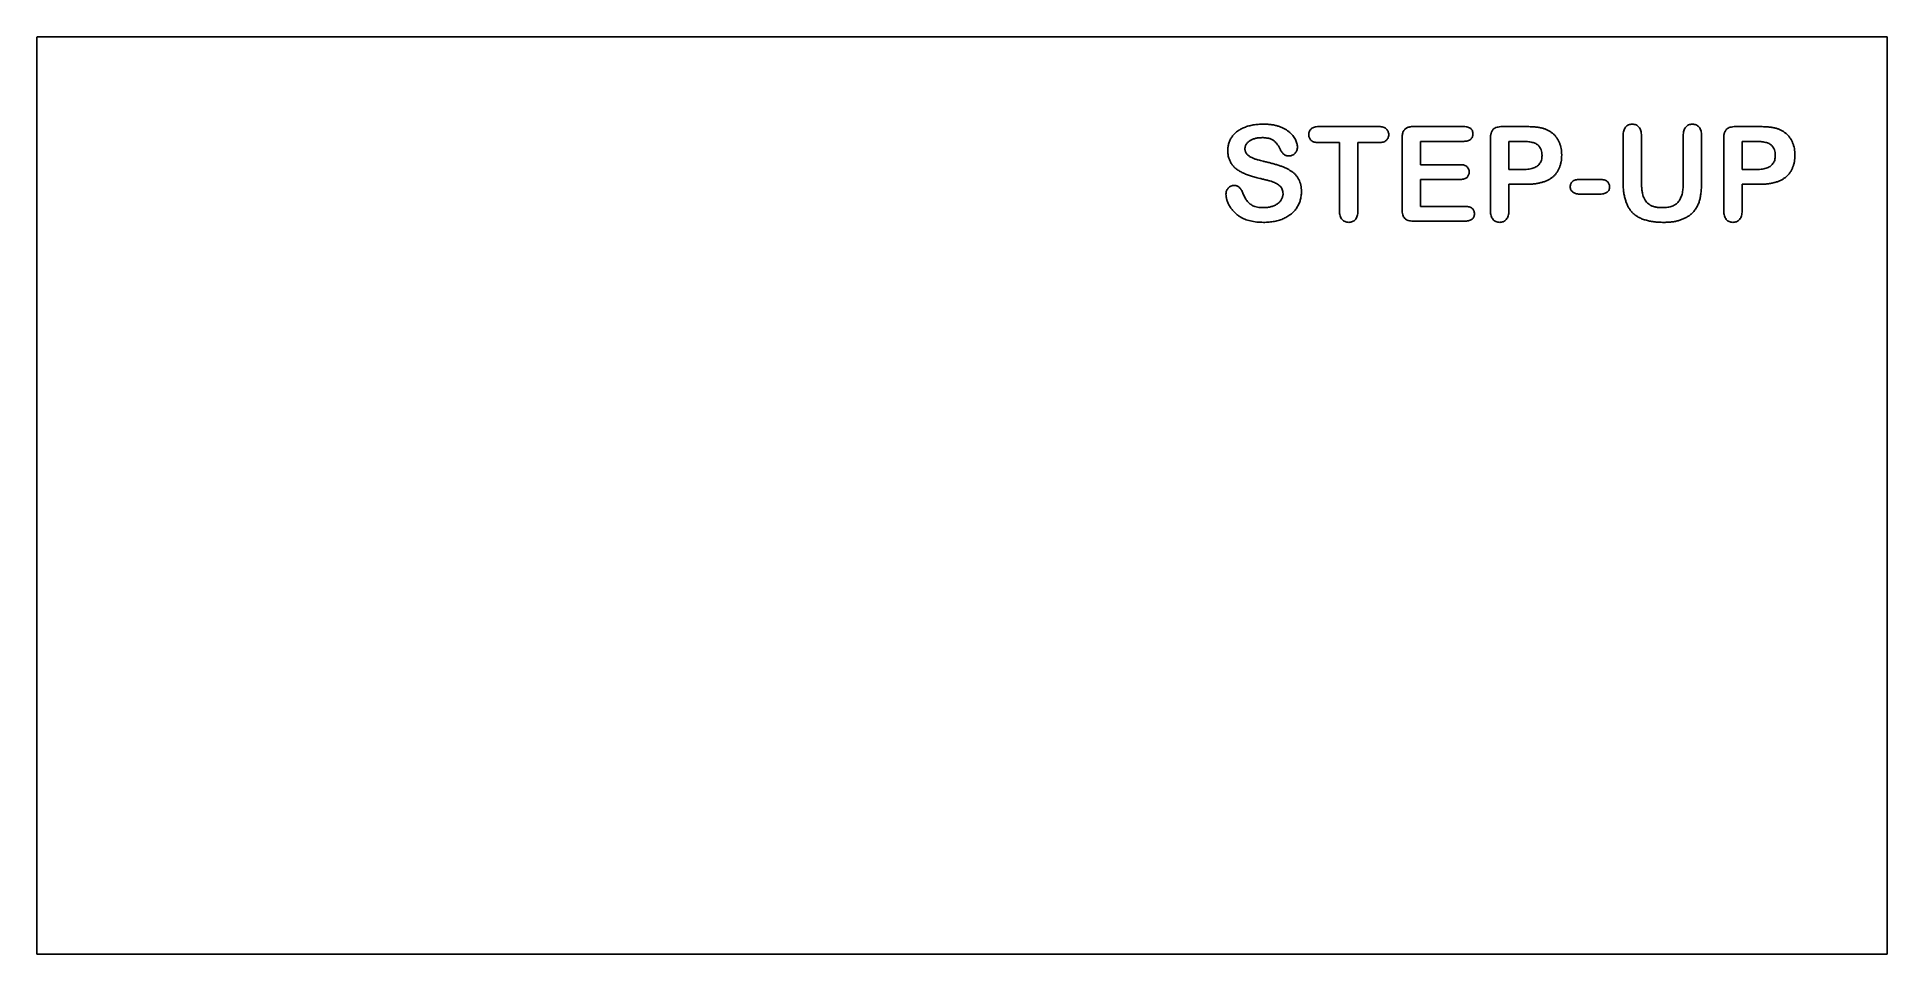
# Model space of a CAD drawing. Header units: millimetres. Extents: x -75 to 75, y -37 to 37.
import ezdxf

# ---------------------------------------------------------------- set-up
doc = ezdxf.new("R2010")
doc.units = ezdxf.units.MM

msp = doc.modelspace()

# ---------------------------------------------------------------- linework, layer by layer
at = {"color": 7, "linetype": 'Continuous', "lineweight": 25}
for p, q in [((-75.35, 37.35), (-75.35, -37.35)), ((75.35, 37.35), (-75.35, 37.35)), ((75.35, -37.35), (75.35, 37.35)), ((29.04, 30.05), (33.96, 30.05)), ((30.75, 28.75), (29.04, 28.75)), ((30.75, 23.19), (30.75, 28.75)), ((32.25, 28.75), (32.25, 23.19)), ((33.96, 28.75), (32.25, 28.75)), ((35.85, 23.31), (35.85, 29.09)), ((36.77, 30.05), (40.88, 30.05)), ((37.35, 28.85), (37.35, 26.95)), ((40.88, 28.85), (37.35, 28.85)), ((43.05, 23.19), (43.05, 29.1)), ((44.02, 30.05), (45.98, 30.05)), ((44.55, 28.85), (44.55, 26.55)), ((45.59, 28.85), (44.55, 28.85)), ((53.85, 25.58), (53.85, 29.3)), ((55.35, 29.29), (55.35, 25.46)), ((58.75, 25.43), (58.75, 29.29)), ((60.25, 29.3), (60.25, 25.56)), ((62.05, 23.19), (62.05, 29.1)), ((63.02, 30.05), (64.98, 30.05)), ((63.55, 28.85), (63.55, 26.55)), ((64.59, 28.85), (63.55, 28.85)), ((37.35, 26.95), (40.6, 26.95)), ((37.35, 25.75), (37.35, 23.55)), ((40.6, 25.75), (37.35, 25.75)), ((44.55, 26.55), (45.59, 26.55)), ((50.32, 25.75), (51.98, 25.75)), ((63.55, 26.55), (64.59, 26.55)), ((44.55, 25.35), (44.55, 23.19)), ((45.96, 25.35), (44.55, 25.35)), ((51.98, 24.55), (50.32, 24.55)), ((63.55, 25.35), (63.55, 23.19)), ((64.96, 25.35), (63.55, 25.35)), ((37.35, 23.55), (41, 23.55)), ((41, 22.35), (36.77, 22.35)), ((-75.35, -37.35), (75.35, -37.35))]:
    msp.add_line(p, q, dxfattribs=at)
for points, knots in [([(21.65, 28.1), (21.65, 28.16), (21.65, 28.26), (21.67, 28.41), (21.7, 28.56), (21.74, 28.7), (21.78, 28.84), (21.84, 28.98), (21.92, 29.11), (22, 29.23), (22.09, 29.35), (22.19, 29.46), (22.3, 29.57), (22.43, 29.67), (22.56, 29.76), (22.7, 29.84), (22.85, 29.92), (23.06, 30.01), (23.36, 30.11), (23.73, 30.19), (24.14, 30.24), (24.42, 30.25), (24.56, 30.25)], [0, 0, 0, 0, 0.038472, 0.076013, 0.113125, 0.149416, 0.185658, 0.221814, 0.258306, 0.294997, 0.331996, 0.369298, 0.407382, 0.445939, 0.484877, 0.525042, 0.566832, 0.609704, 0.699328, 0.793468, 0.893396, 1, 1, 1, 1]), ([(24.56, 30.25), (24.68, 30.25), (24.9, 30.24), (25.22, 30.21), (25.52, 30.16), (25.79, 30.08), (26.04, 29.98), (26.27, 29.88), (26.48, 29.75), (26.66, 29.61), (26.82, 29.47), (26.96, 29.32), (27.07, 29.16), (27.16, 29), (27.23, 28.85), (27.29, 28.69), (27.32, 28.53), (27.32, 28.43), (27.32, 28.38)], [0, 0, 0, 0, 0.093856, 0.181328, 0.263335, 0.340066, 0.412354, 0.480899, 0.546054, 0.608197, 0.667388, 0.722382, 0.774594, 0.824032, 0.870966, 0.915534, 0.958324, 1, 1, 1, 1]), ([(53.85, 29.3), (53.85, 29.37), (53.86, 29.51), (53.9, 29.71), (53.96, 29.88), (54.05, 30.01), (54.16, 30.12), (54.29, 30.2), (54.44, 30.24), (54.54, 30.25), (54.59, 30.25)], [0, 0, 0, 0, 0.164251, 0.308193, 0.437463, 0.554831, 0.666785, 0.774182, 0.883713, 1, 1, 1, 1]), ([(54.59, 30.25), (54.65, 30.25), (54.75, 30.24), (54.91, 30.2), (55.04, 30.12), (55.15, 30.01), (55.24, 29.87), (55.31, 29.71), (55.34, 29.51), (55.35, 29.37), (55.35, 29.29)], [0, 0, 0, 0, 0.120354, 0.231224, 0.339606, 0.449957, 0.566585, 0.694004, 0.838101, 1, 1, 1, 1]), ([(58.75, 29.29), (58.75, 29.37), (58.76, 29.51), (58.79, 29.71), (58.86, 29.88), (58.95, 30.01), (59.06, 30.12), (59.19, 30.2), (59.33, 30.24), (59.44, 30.25), (59.49, 30.25)], [0, 0, 0, 0, 0.165526, 0.310607, 0.439089, 0.555111, 0.665557, 0.773287, 0.882151, 1, 1, 1, 1]), ([(59.49, 30.25), (59.55, 30.25), (59.65, 30.24), (59.8, 30.2), (59.93, 30.12), (60.05, 30.02), (60.14, 29.88), (60.21, 29.71), (60.24, 29.51), (60.25, 29.37), (60.25, 29.3)], [0, 0, 0, 0, 0.117209, 0.227643, 0.335773, 0.446498, 0.563795, 0.691995, 0.836505, 1, 1, 1, 1]), ([(24.45, 29.15), (24.35, 29.15), (24.16, 29.14), (23.88, 29.09), (23.64, 29.01), (23.47, 28.91), (23.34, 28.82), (23.27, 28.75), (23.2, 28.67), (23.15, 28.6), (23.1, 28.51), (23.07, 28.43), (23.05, 28.34), (23.05, 28.28), (23.05, 28.25)], [0, 0, 0, 0, 0.162876, 0.310828, 0.448156, 0.57773, 0.639198, 0.697039, 0.750701, 0.802177, 0.852059, 0.901083, 0.950505, 1, 1, 1, 1]), ([(25.95, 28.15), (25.91, 28.23), (25.84, 28.37), (25.72, 28.57), (25.58, 28.74), (25.45, 28.87), (25.34, 28.95), (25.25, 29), (25.14, 29.05), (25.03, 29.09), (24.9, 29.11), (24.76, 29.13), (24.6, 29.15), (24.5, 29.15), (24.45, 29.15)], [0, 0, 0, 0, 0.1289938, 0.2489058, 0.3614567, 0.467694, 0.5204024, 0.5758095, 0.635203, 0.697705, 0.7651542, 0.8382127, 0.9164093, 1, 1, 1, 1]), ([(28.25, 29.4), (28.25, 29.45), (28.26, 29.54), (28.3, 29.67), (28.36, 29.78), (28.45, 29.88), (28.57, 29.96), (28.71, 30.01), (28.87, 30.04), (28.98, 30.05), (29.04, 30.05)], [0, 0, 0, 0, 0.124241, 0.239574, 0.349211, 0.461531, 0.578702, 0.704865, 0.843654, 1, 1, 1, 1]), ([(29.04, 28.75), (28.98, 28.75), (28.86, 28.75), (28.7, 28.79), (28.56, 28.84), (28.44, 28.92), (28.36, 29.02), (28.29, 29.13), (28.26, 29.26), (28.25, 29.35), (28.25, 29.4)], [0, 0, 0, 0, 0.162272, 0.304455, 0.431051, 0.548281, 0.660166, 0.76834, 0.880713, 1, 1, 1, 1]), ([(33.96, 30.05), (34.02, 30.05), (34.14, 30.05), (34.31, 30.01), (34.45, 29.96), (34.56, 29.87), (34.65, 29.78), (34.71, 29.66), (34.75, 29.53), (34.76, 29.44), (34.76, 29.4)], [0, 0, 0, 0, 0.163062, 0.306214, 0.433086, 0.549735, 0.661218, 0.769311, 0.880761, 1, 1, 1, 1]), ([(34.76, 29.4), (34.76, 29.35), (34.75, 29.26), (34.71, 29.13), (34.65, 29.02), (34.56, 28.92), (34.45, 28.84), (34.3, 28.79), (34.14, 28.75), (34.02, 28.75), (33.96, 28.75)], [0, 0, 0, 0, 0.118465, 0.23044, 0.338527, 0.450534, 0.568055, 0.695021, 0.838847, 1, 1, 1, 1]), ([(35.85, 29.09), (35.85, 29.15), (35.85, 29.25), (35.87, 29.39), (35.9, 29.53), (35.94, 29.64), (36, 29.74), (36.07, 29.83), (36.15, 29.9), (36.25, 29.96), (36.36, 30), (36.48, 30.03), (36.62, 30.05), (36.72, 30.05), (36.77, 30.05)], [0, 0, 0, 0, 0.104758, 0.198924, 0.285459, 0.364561, 0.438696, 0.509487, 0.580148, 0.652133, 0.728383, 0.811204, 0.901335, 1, 1, 1, 1]), ([(40.88, 30.05), (40.94, 30.05), (41.05, 30.04), (41.2, 30.02), (41.33, 29.96), (41.44, 29.89), (41.52, 29.8), (41.58, 29.7), (41.61, 29.58), (41.62, 29.5), (41.62, 29.45)], [0, 0, 0, 0, 0.163044, 0.306655, 0.434289, 0.551174, 0.662301, 0.769708, 0.881875, 1, 1, 1, 1]), ([(41.62, 29.45), (41.62, 29.41), (41.61, 29.33), (41.58, 29.21), (41.52, 29.1), (41.44, 29.01), (41.33, 28.94), (41.2, 28.88), (41.05, 28.86), (40.94, 28.85), (40.88, 28.85)], [0, 0, 0, 0, 0.120267, 0.233121, 0.34237, 0.452806, 0.568964, 0.695252, 0.83797, 1, 1, 1, 1]), ([(43.05, 29.1), (43.05, 29.14), (43.05, 29.22), (43.06, 29.33), (43.08, 29.44), (43.11, 29.54), (43.14, 29.62), (43.18, 29.7), (43.22, 29.77), (43.3, 29.85), (43.42, 29.94), (43.59, 30), (43.79, 30.04), (43.94, 30.05), (44.02, 30.05)], [0, 0, 0, 0, 0.078477, 0.151302, 0.219873, 0.282499, 0.341892, 0.396519, 0.449403, 0.500707, 0.605185, 0.720076, 0.849782, 1, 1, 1, 1]), ([(46.95, 28.52), (46.92, 28.54), (46.86, 28.6), (46.74, 28.67), (46.6, 28.72), (46.44, 28.77), (46.26, 28.81), (46.06, 28.83), (45.83, 28.85), (45.67, 28.85), (45.59, 28.85)], [0, 0, 0, 0, 0.084936, 0.178562, 0.282967, 0.398901, 0.527506, 0.670084, 0.828145, 1, 1, 1, 1]), ([(45.98, 30.05), (46.05, 30.05), (46.18, 30.05), (46.38, 30.04), (46.57, 30.03), (46.74, 30.02), (46.9, 30), (47.05, 29.97), (47.19, 29.94), (47.27, 29.92), (47.31, 29.91)], [0, 0, 0, 0, 0.1563605, 0.3035651, 0.4416284, 0.5706098, 0.6908502, 0.8024283, 0.9053252, 1, 1, 1, 1]), ([(47.31, 29.91), (47.39, 29.89), (47.54, 29.84), (47.76, 29.74), (47.96, 29.62), (48.14, 29.48), (48.31, 29.32), (48.45, 29.14), (48.57, 28.94), (48.67, 28.73), (48.75, 28.5), (48.81, 28.26), (48.84, 28), (48.85, 27.83), (48.85, 27.74)], [0, 0, 0, 0, 0.084673, 0.16657, 0.246954, 0.327457, 0.407341, 0.486141, 0.566164, 0.647798, 0.73128, 0.817175, 0.906506, 1, 1, 1, 1]), ([(62.05, 29.1), (62.05, 29.14), (62.05, 29.22), (62.06, 29.33), (62.08, 29.44), (62.11, 29.54), (62.14, 29.62), (62.18, 29.7), (62.22, 29.77), (62.3, 29.85), (62.42, 29.94), (62.59, 30), (62.79, 30.04), (62.94, 30.05), (63.02, 30.05)], [0, 0, 0, 0, 0.078477, 0.151302, 0.219873, 0.282499, 0.341892, 0.396519, 0.449403, 0.500707, 0.605185, 0.720076, 0.849782, 1, 1, 1, 1]), ([(65.95, 28.52), (65.92, 28.54), (65.86, 28.6), (65.74, 28.67), (65.6, 28.72), (65.44, 28.77), (65.26, 28.81), (65.06, 28.83), (64.83, 28.85), (64.67, 28.85), (64.59, 28.85)], [0, 0, 0, 0, 0.084936, 0.178562, 0.282967, 0.398901, 0.527506, 0.670084, 0.828145, 1, 1, 1, 1]), ([(64.98, 30.05), (65.05, 30.05), (65.18, 30.05), (65.38, 30.04), (65.57, 30.03), (65.74, 30.02), (65.9, 30), (66.05, 29.97), (66.19, 29.94), (66.27, 29.92), (66.31, 29.91)], [0, 0, 0, 0, 0.15636, 0.303565, 0.441628, 0.57061, 0.69085, 0.802428, 0.905325, 1, 1, 1, 1]), ([(66.31, 29.91), (66.39, 29.89), (66.54, 29.84), (66.76, 29.74), (66.96, 29.62), (67.14, 29.48), (67.31, 29.32), (67.45, 29.14), (67.57, 28.94), (67.67, 28.73), (67.75, 28.5), (67.81, 28.26), (67.84, 28), (67.85, 27.83), (67.85, 27.74)], [0, 0, 0, 0, 0.0846727, 0.1665704, 0.2469539, 0.3274566, 0.4073414, 0.4861405, 0.5661636, 0.647798, 0.7312795, 0.8171749, 0.9065061, 1, 1, 1, 1]), ([(24.25, 25.83), (24.12, 25.86), (23.87, 25.93), (23.5, 26.04), (23.17, 26.15), (22.87, 26.28), (22.6, 26.42), (22.36, 26.58), (22.15, 26.77), (22, 26.95), (21.9, 27.11), (21.83, 27.23), (21.78, 27.36), (21.73, 27.49), (21.69, 27.64), (21.67, 27.79), (21.65, 27.94), (21.65, 28.05), (21.65, 28.1)], [0, 0, 0, 0, 0.108531, 0.208869, 0.301225, 0.386249, 0.465774, 0.541627, 0.615783, 0.688656, 0.72526, 0.761994, 0.799306, 0.837128, 0.875839, 0.915642, 0.95709, 1, 1, 1, 1]), ([(23.05, 28.25), (23.05, 28.21), (23.05, 28.14), (23.08, 28.03), (23.12, 27.94), (23.18, 27.85), (23.25, 27.76), (23.34, 27.69), (23.43, 27.62), (23.58, 27.54), (23.77, 27.45), (23.97, 27.38), (24.15, 27.33), (24.33, 27.29), (24.54, 27.23), (24.69, 27.19), (24.78, 27.17)], [0, 0, 0, 0, 0.050748, 0.099862, 0.147141, 0.195209, 0.24471, 0.295753, 0.3498, 0.406666, 0.523095, 0.635615, 0.699963, 0.782453, 0.88258, 1, 1, 1, 1]), ([(24.78, 27.17), (24.88, 27.15), (25.09, 27.1), (25.39, 27.02), (25.68, 26.93), (25.96, 26.84), (26.21, 26.75), (26.45, 26.64), (26.66, 26.52), (26.86, 26.4), (27.04, 26.26), (27.2, 26.1), (27.33, 25.92), (27.45, 25.73), (27.54, 25.52), (27.6, 25.28), (27.64, 25.02), (27.65, 24.84), (27.65, 24.75)], [0, 0, 0, 0, 0.079219, 0.154972, 0.227765, 0.296942, 0.363069, 0.425186, 0.484246, 0.540424, 0.594615, 0.647954, 0.701213, 0.75516, 0.810727, 0.869478, 0.93242, 1, 1, 1, 1]), ([(26.65, 27.66), (26.6, 27.66), (26.53, 27.66), (26.42, 27.68), (26.32, 27.72), (26.24, 27.77), (26.17, 27.84), (26.1, 27.93), (26.02, 28.03), (25.97, 28.11), (25.95, 28.15)], [0, 0, 0, 0, 0.1364312, 0.2577778, 0.3669195, 0.4677864, 0.5750613, 0.6986396, 0.8403153, 1, 1, 1, 1]), ([(27.32, 28.38), (27.32, 28.33), (27.31, 28.24), (27.28, 28.11), (27.21, 27.99), (27.13, 27.88), (27.03, 27.78), (26.91, 27.71), (26.78, 27.66), (26.69, 27.66), (26.65, 27.66)], [0, 0, 0, 0, 0.124603, 0.246064, 0.370438, 0.49994, 0.629088, 0.75065, 0.872421, 1, 1, 1, 1]), ([(45.59, 26.55), (45.68, 26.55), (45.84, 26.55), (46.08, 26.57), (46.3, 26.61), (46.5, 26.66), (46.67, 26.72), (46.82, 26.81), (46.95, 26.91), (47.06, 27.03), (47.15, 27.17), (47.21, 27.33), (47.24, 27.51), (47.25, 27.64), (47.25, 27.7)], [0, 0, 0, 0, 0.1129425, 0.2167431, 0.3119847, 0.3983884, 0.4779843, 0.5524425, 0.6237084, 0.6926471, 0.7624422, 0.8360237, 0.9139779, 1, 1, 1, 1]), ([(48.85, 27.74), (48.85, 27.64), (48.84, 27.46), (48.81, 27.19), (48.75, 26.94), (48.67, 26.71), (48.57, 26.49), (48.44, 26.29), (48.3, 26.11), (48.13, 25.95), (47.93, 25.81), (47.72, 25.68), (47.48, 25.58), (47.22, 25.5), (46.93, 25.43), (46.63, 25.38), (46.3, 25.36), (46.08, 25.35), (45.96, 25.35)], [0, 0, 0, 0, 0.066517, 0.129482, 0.189376, 0.246546, 0.302082, 0.356282, 0.410244, 0.465013, 0.520891, 0.578646, 0.639165, 0.70303, 0.770533, 0.842282, 0.918529, 1, 1, 1, 1]), ([(47.25, 27.7), (47.25, 27.78), (47.24, 27.94), (47.18, 28.16), (47.09, 28.35), (47, 28.46), (46.95, 28.52)], [0, 0, 0, 0, 0.269525, 0.519477, 0.760623, 1, 1, 1, 1]), ([(64.59, 26.55), (64.68, 26.55), (64.84, 26.55), (65.08, 26.57), (65.3, 26.61), (65.5, 26.66), (65.67, 26.72), (65.82, 26.81), (65.95, 26.91), (66.06, 27.03), (66.15, 27.17), (66.21, 27.33), (66.24, 27.51), (66.25, 27.64), (66.25, 27.7)], [0, 0, 0, 0, 0.112942, 0.216743, 0.311985, 0.398388, 0.477984, 0.552443, 0.623708, 0.692647, 0.762442, 0.836024, 0.913978, 1, 1, 1, 1]), ([(67.85, 27.74), (67.85, 27.64), (67.84, 27.46), (67.81, 27.19), (67.75, 26.94), (67.67, 26.71), (67.57, 26.49), (67.44, 26.29), (67.3, 26.11), (67.13, 25.95), (66.93, 25.81), (66.72, 25.68), (66.48, 25.58), (66.22, 25.5), (65.93, 25.43), (65.63, 25.38), (65.3, 25.36), (65.08, 25.35), (64.96, 25.35)], [0, 0, 0, 0, 0.066517, 0.129482, 0.189376, 0.246546, 0.302082, 0.356282, 0.410244, 0.465013, 0.520891, 0.578646, 0.639165, 0.70303, 0.770533, 0.842282, 0.918529, 1, 1, 1, 1]), ([(66.25, 27.7), (66.25, 27.78), (66.24, 27.94), (66.18, 28.16), (66.09, 28.35), (66, 28.46), (65.95, 28.52)], [0, 0, 0, 0, 0.269525, 0.519477, 0.760623, 1, 1, 1, 1]), ([(26.15, 24.58), (26.15, 24.64), (26.14, 24.76), (26.1, 24.92), (26.02, 25.07), (25.91, 25.2), (25.78, 25.32), (25.63, 25.41), (25.46, 25.5), (25.28, 25.57), (25.06, 25.63), (24.82, 25.7), (24.55, 25.76), (24.36, 25.81), (24.25, 25.83)], [0, 0, 0, 0, 0.074101, 0.142842, 0.208885, 0.276108, 0.345446, 0.417379, 0.492165, 0.57127, 0.659096, 0.759995, 0.873712, 1, 1, 1, 1]), ([(40.6, 26.95), (40.65, 26.95), (40.76, 26.94), (40.91, 26.92), (41.03, 26.86), (41.14, 26.79), (41.21, 26.7), (41.27, 26.6), (41.31, 26.48), (41.31, 26.4), (41.31, 26.35)], [0, 0, 0, 0, 0.160662, 0.301571, 0.427298, 0.5443, 0.654763, 0.765066, 0.877829, 1, 1, 1, 1]), ([(41.31, 26.35), (41.31, 26.31), (41.31, 26.23), (41.27, 26.11), (41.22, 26.01), (41.14, 25.91), (41.04, 25.84), (40.91, 25.79), (40.76, 25.76), (40.66, 25.75), (40.6, 25.75)], [0, 0, 0, 0, 0.1214, 0.233451, 0.343652, 0.455654, 0.571599, 0.697115, 0.83888, 1, 1, 1, 1]), ([(49.55, 25.15), (49.55, 25.19), (49.56, 25.27), (49.59, 25.39), (49.66, 25.5), (49.74, 25.59), (49.85, 25.66), (49.99, 25.71), (50.15, 25.74), (50.26, 25.75), (50.32, 25.75)], [0, 0, 0, 0, 0.116282, 0.225651, 0.331917, 0.442806, 0.560636, 0.690643, 0.834575, 1, 1, 1, 1]), ([(51.98, 25.75), (52.04, 25.75), (52.15, 25.74), (52.31, 25.71), (52.45, 25.66), (52.56, 25.59), (52.64, 25.5), (52.71, 25.39), (52.74, 25.27), (52.75, 25.19), (52.75, 25.15)], [0, 0, 0, 0, 0.165485, 0.309468, 0.438205, 0.556077, 0.667964, 0.774268, 0.883677, 1, 1, 1, 1]), ([(21.5, 24.56), (21.51, 24.6), (21.51, 24.69), (21.55, 24.82), (21.61, 24.94), (21.69, 25.05), (21.79, 25.14), (21.91, 25.21), (22.04, 25.25), (22.14, 25.25), (22.18, 25.25)], [0, 0, 0, 0, 0.128668, 0.251297, 0.372361, 0.497641, 0.62321, 0.745025, 0.868463, 1, 1, 1, 1]), ([(22.65, 22.7), (22.57, 22.76), (22.41, 22.86), (22.19, 23.07), (21.99, 23.29), (21.82, 23.53), (21.68, 23.79), (21.58, 24.05), (21.52, 24.3), (21.51, 24.47), (21.5, 24.56)], [0, 0, 0, 0, 0.131051, 0.260754, 0.391484, 0.524624, 0.654329, 0.775558, 0.890143, 1, 1, 1, 1]), ([(22.18, 25.25), (22.22, 25.25), (22.3, 25.25), (22.4, 25.22), (22.5, 25.17), (22.59, 25.1), (22.67, 25.01), (22.75, 24.9), (22.82, 24.77), (22.85, 24.68), (22.87, 24.63)], [0, 0, 0, 0, 0.116554, 0.225885, 0.335419, 0.447225, 0.567197, 0.696968, 0.841681, 1, 1, 1, 1]), ([(22.87, 24.63), (22.9, 24.57), (22.95, 24.46), (23.03, 24.29), (23.11, 24.15), (23.2, 24.02), (23.3, 23.89), (23.41, 23.79), (23.55, 23.69), (23.7, 23.6), (23.87, 23.53), (24.07, 23.49), (24.3, 23.45), (24.46, 23.45), (24.54, 23.45)], [0, 0, 0, 0, 0.08745, 0.16879, 0.244898, 0.315955, 0.384821, 0.455945, 0.530403, 0.609318, 0.694083, 0.785914, 0.888101, 1, 1, 1, 1]), ([(24.54, 23.45), (24.6, 23.45), (24.71, 23.45), (24.88, 23.47), (25.04, 23.49), (25.19, 23.53), (25.33, 23.57), (25.46, 23.63), (25.59, 23.69), (25.7, 23.77), (25.81, 23.85), (25.9, 23.94), (25.98, 24.03), (26.04, 24.13), (26.09, 24.24), (26.12, 24.35), (26.15, 24.46), (26.15, 24.54), (26.15, 24.58)], [0, 0, 0, 0, 0.080007, 0.156747, 0.229769, 0.300262, 0.367568, 0.433485, 0.498006, 0.560992, 0.621995, 0.680577, 0.735894, 0.789184, 0.841561, 0.893277, 0.945654, 1, 1, 1, 1]), ([(27.65, 24.75), (27.65, 24.69), (27.65, 24.57), (27.63, 24.4), (27.6, 24.23), (27.56, 24.07), (27.51, 23.91), (27.45, 23.76), (27.37, 23.6), (27.29, 23.46), (27.19, 23.32), (27.08, 23.19), (26.97, 23.07), (26.84, 22.95), (26.7, 22.85), (26.55, 22.75), (26.39, 22.65), (26.22, 22.57), (26.04, 22.49), (25.85, 22.43), (25.66, 22.37), (25.45, 22.33), (25.24, 22.29), (25.02, 22.27), (24.79, 22.25), (24.63, 22.25), (24.56, 22.25)], [0, 0, 0, 0, 0.039544, 0.078205, 0.116151, 0.153559, 0.190718, 0.227736, 0.265118, 0.302603, 0.340537, 0.378062, 0.416158, 0.454552, 0.493936, 0.533996, 0.575206, 0.617747, 0.661328, 0.705791, 0.751284, 0.798132, 0.846025, 0.895653, 0.947181, 1, 1, 1, 1]), ([(50.32, 24.55), (50.26, 24.55), (50.15, 24.56), (49.99, 24.59), (49.86, 24.64), (49.75, 24.71), (49.66, 24.8), (49.6, 24.91), (49.56, 25.02), (49.55, 25.1), (49.55, 25.15)], [0, 0, 0, 0, 0.162476, 0.306153, 0.435862, 0.555804, 0.668482, 0.776315, 0.885629, 1, 1, 1, 1]), ([(52.75, 25.15), (52.75, 25.1), (52.74, 25.02), (52.71, 24.91), (52.65, 24.8), (52.56, 24.71), (52.45, 24.64), (52.32, 24.59), (52.16, 24.56), (52.04, 24.55), (51.98, 24.55)], [0, 0, 0, 0, 0.113943, 0.221997, 0.328704, 0.439011, 0.55733, 0.686554, 0.832473, 1, 1, 1, 1]), ([(57.18, 22.25), (57.04, 22.25), (56.76, 22.26), (56.37, 22.29), (56, 22.35), (55.67, 22.44), (55.36, 22.54), (55.09, 22.68), (54.84, 22.84), (54.62, 23.03), (54.43, 23.25), (54.27, 23.5), (54.14, 23.77), (54.03, 24.08), (53.95, 24.41), (53.89, 24.77), (53.86, 25.17), (53.85, 25.44), (53.85, 25.58)], [0, 0, 0, 0, 0.0777864, 0.1501216, 0.217606, 0.2804195, 0.3393752, 0.3953687, 0.4490442, 0.5015087, 0.5537852, 0.6072219, 0.6628354, 0.7211563, 0.7835541, 0.8504744, 0.9224993, 1, 1, 1, 1]), ([(55.35, 25.46), (55.35, 25.36), (55.36, 25.16), (55.38, 24.87), (55.43, 24.61), (55.49, 24.37), (55.58, 24.16), (55.69, 23.98), (55.84, 23.82), (55.98, 23.71), (56.11, 23.63), (56.22, 23.58), (56.34, 23.54), (56.46, 23.51), (56.6, 23.48), (56.74, 23.46), (56.9, 23.45), (57, 23.45), (57.06, 23.45)], [0, 0, 0, 0, 0.102553, 0.196282, 0.282724, 0.361536, 0.434661, 0.505262, 0.574936, 0.645832, 0.682836, 0.720949, 0.761601, 0.804275, 0.848983, 0.896299, 0.946952, 1, 1, 1, 1]), ([(57.06, 23.45), (57.13, 23.45), (57.28, 23.45), (57.48, 23.48), (57.67, 23.51), (57.85, 23.57), (58, 23.64), (58.14, 23.72), (58.27, 23.82), (58.37, 23.94), (58.46, 24.07), (58.54, 24.22), (58.6, 24.38), (58.66, 24.56), (58.7, 24.76), (58.73, 24.97), (58.75, 25.19), (58.75, 25.35), (58.75, 25.43)], [0, 0, 0, 0, 0.074193, 0.143077, 0.20704, 0.266894, 0.323069, 0.377047, 0.428633, 0.480394, 0.53303, 0.588237, 0.646394, 0.708228, 0.77403, 0.84472, 0.919603, 1, 1, 1, 1]), ([(60.25, 25.56), (60.25, 25.42), (60.24, 25.14), (60.21, 24.74), (60.16, 24.38), (60.09, 24.05), (59.99, 23.74), (59.84, 23.47), (59.66, 23.2), (59.52, 23.05), (59.44, 22.97)], [0, 0, 0, 0, 0.156057, 0.29964, 0.4302, 0.548894, 0.660835, 0.771868, 0.884788, 1, 1, 1, 1]), ([(24.56, 22.25), (24.46, 22.25), (24.28, 22.26), (24.01, 22.27), (23.75, 22.31), (23.51, 22.36), (23.27, 22.42), (23.05, 22.5), (22.85, 22.59), (22.72, 22.66), (22.65, 22.7)], [0, 0, 0, 0, 0.142121, 0.279048, 0.409753, 0.535285, 0.657255, 0.774587, 0.888382, 1, 1, 1, 1]), ([(31.5, 22.25), (31.45, 22.25), (31.35, 22.26), (31.2, 22.31), (31.07, 22.38), (30.95, 22.48), (30.86, 22.62), (30.8, 22.79), (30.75, 22.98), (30.75, 23.12), (30.75, 23.19)], [0, 0, 0, 0, 0.117074, 0.227363, 0.33586, 0.447534, 0.565835, 0.693649, 0.837388, 1, 1, 1, 1]), ([(32.25, 23.19), (32.25, 23.12), (32.24, 22.98), (32.21, 22.78), (32.14, 22.61), (32.05, 22.48), (31.94, 22.38), (31.81, 22.3), (31.66, 22.26), (31.56, 22.25), (31.5, 22.25)], [0, 0, 0, 0, 0.165596, 0.309713, 0.439562, 0.556769, 0.667295, 0.774251, 0.883572, 1, 1, 1, 1]), ([(36.77, 22.35), (36.69, 22.35), (36.55, 22.36), (36.35, 22.4), (36.19, 22.47), (36.06, 22.57), (35.96, 22.71), (35.89, 22.88), (35.86, 23.08), (35.85, 23.23), (35.85, 23.31)], [0, 0, 0, 0, 0.148682, 0.276681, 0.389999, 0.493502, 0.598427, 0.714697, 0.84726, 1, 1, 1, 1]), ([(41, 23.55), (41.06, 23.55), (41.17, 23.54), (41.32, 23.52), (41.45, 23.46), (41.56, 23.39), (41.64, 23.3), (41.7, 23.19), (41.74, 23.07), (41.74, 22.99), (41.74, 22.95)], [0, 0, 0, 0, 0.160177, 0.301115, 0.428958, 0.546002, 0.658095, 0.767064, 0.880041, 1, 1, 1, 1]), ([(41.74, 22.95), (41.74, 22.9), (41.74, 22.82), (41.7, 22.71), (41.64, 22.6), (41.56, 22.51), (41.45, 22.44), (41.32, 22.39), (41.17, 22.36), (41.06, 22.35), (41, 22.35)], [0, 0, 0, 0, 0.118093, 0.227881, 0.33652, 0.449574, 0.567623, 0.696013, 0.838449, 1, 1, 1, 1]), ([(43.8, 22.25), (43.75, 22.25), (43.64, 22.26), (43.5, 22.3), (43.36, 22.38), (43.25, 22.49), (43.16, 22.62), (43.09, 22.79), (43.06, 22.98), (43.05, 23.11), (43.05, 23.19)], [0, 0, 0, 0, 0.1191053, 0.2308898, 0.3402483, 0.452665, 0.5711011, 0.6986957, 0.8409022, 1, 1, 1, 1]), ([(44.55, 23.19), (44.55, 23.12), (44.54, 22.98), (44.5, 22.79), (44.44, 22.62), (44.34, 22.49), (44.23, 22.38), (44.1, 22.3), (43.96, 22.26), (43.85, 22.25), (43.8, 22.25)], [0, 0, 0, 0, 0.1607125, 0.3046989, 0.4330957, 0.5541372, 0.6676637, 0.7763453, 0.8851433, 1, 1, 1, 1]), ([(59.44, 22.97), (59.37, 22.91), (59.23, 22.79), (58.99, 22.64), (58.74, 22.52), (58.47, 22.42), (58.18, 22.34), (57.87, 22.29), (57.53, 22.26), (57.3, 22.25), (57.18, 22.25)], [0, 0, 0, 0, 0.114709, 0.22915, 0.344102, 0.462033, 0.584228, 0.713959, 0.852776, 1, 1, 1, 1]), ([(62.8, 22.25), (62.75, 22.25), (62.64, 22.26), (62.5, 22.3), (62.36, 22.38), (62.25, 22.49), (62.16, 22.62), (62.09, 22.79), (62.06, 22.98), (62.05, 23.11), (62.05, 23.19)], [0, 0, 0, 0, 0.1191053, 0.2308898, 0.3402483, 0.452665, 0.5711011, 0.6986957, 0.8409022, 1, 1, 1, 1]), ([(63.55, 23.19), (63.55, 23.12), (63.54, 22.98), (63.5, 22.79), (63.44, 22.62), (63.34, 22.49), (63.23, 22.38), (63.1, 22.3), (62.96, 22.26), (62.85, 22.25), (62.8, 22.25)], [0, 0, 0, 0, 0.160712, 0.304699, 0.433096, 0.554137, 0.667664, 0.776345, 0.885143, 1, 1, 1, 1])]:
    msp.add_open_spline(points, degree=3, knots=knots, dxfattribs=at)

doc.saveas('drawing.dxf')
